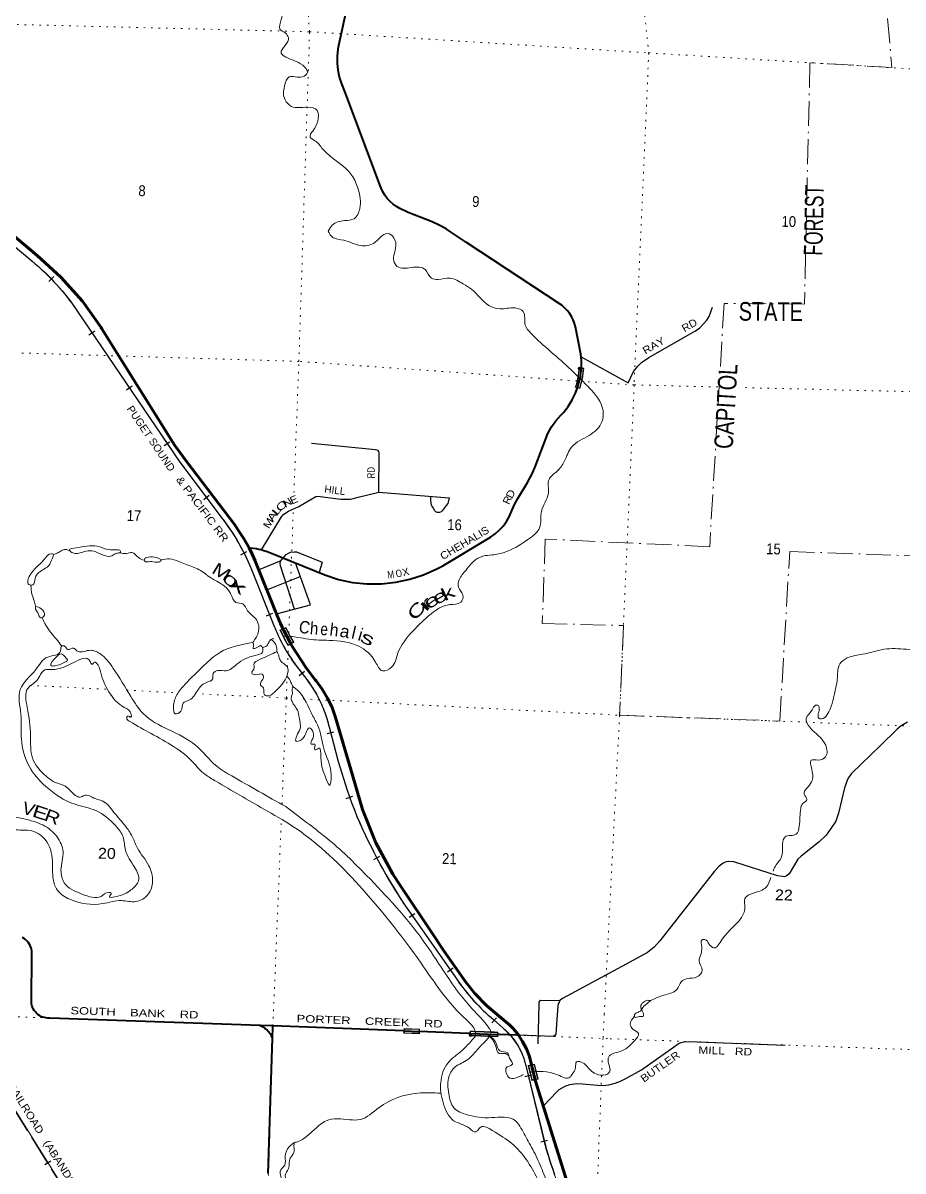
# Model space of a CAD drawing. Header units: feet. Extents: x -757852 to -501257, y -360805 to -170898.
# Drawn here: x -587532 to -573355, y -200353 to -181854 of the extents above; entities that cross this region are included whole.
import ezdxf
from ezdxf.enums import TextEntityAlignment as Align

# ---------------------------------------------------------------- set-up
doc = ezdxf.new("R2010")
doc.units = ezdxf.units.FT
doc.header["$LTSCALE"] = 80
doc.header["$PDMODE"] = 32
doc.header["$PDSIZE"] = 40
for name, pattern in [('DOT_DASHED', [7.7, 5, -1.2, 0.3, -1.2]), ('DOTTED', [1.5, 0.3, -1.2]), ('LONG_DASHED', [7.5, 6, -1.5])]:
    doc.linetypes.add(name, pattern=pattern)
for name, color, linetype, lineweight in [('20', 7, 'Continuous', 70), ('26', 7, 'Continuous', 40), ('27', 7, 'Continuous', 13), ('29', 7, 'Continuous', 25), ('34', 7, 'Continuous', 13), ('39', 7, 'Continuous', 13), ('41', 7, 'Continuous', 13), ('44', 7, 'DOT_DASHED', 13), ('57', 7, 'Continuous', 13), ('61', 7, 'Continuous', 13), ('63', 7, 'Continuous', 25), ('7', 7, 'DOTTED', 13)]:
    doc.layers.add(name, color=color, linetype=linetype, lineweight=lineweight)
doc.layers.add('30', color=7, linetype='Continuous')

msp = doc.modelspace()

# ---------------------------------------------------------------- linework, layer by layer
at = {"layer": '20'}
for points in [[(-584074.58, -190009.86), (-584119.21, -189942.74), (-584890.46, -188925.91), (-585083.1, -188661.93), (-586261.76, -186780.57), (-586273.71, -186761.72), (-586575.7, -186338.49), (-586920.28, -185949.15), (-587303.67, -185597.96), (-594979.17, -179141.58), (-595309.87, -178854.35)], [(-583890.77, -190311.45), (-583904.26, -190284.14), (-583967.06, -190171.54), (-584074.58, -190009.86)], [(-579548.65, -198165.12), (-579555.72, -198154.26), (-579635.79, -198055.17), (-579691.69, -198000.67), (-579855.24, -197862.57), (-580064.16, -197687.76), (-580253.66, -197492.08), (-580399.05, -197309.35), (-580750.12, -196803.9), (-580940.31, -196521.88), (-581452.84, -195759.15), (-581573.09, -195570), (-581846.2, -195062.35), (-582064.75, -194528.94), (-582226.34, -193975.6), (-582499.04, -193042.96), (-582553.49, -192884.15), (-582624.24, -192731.9), (-582710.52, -192587.88), (-582811.38, -192453.68), (-582822.64, -192440.37), (-582972.39, -192242.99), (-583199.17, -191887.56), (-583207.2, -191874.97), (-583226.83, -191837.56), (-583329.69, -191641.45), (-583344.28, -191616.45), (-583355.95, -191591.45), (-583384.44, -191530.45), (-583396.22, -191505.22), (-583406.21, -191480.45), (-583787.51, -190534.66), (-583794.08, -190520.45), (-583839.65, -190414.99), (-583890.77, -190311.45)], [(-578710.13, -200702.97), (-579280.76, -198886.29), (-579374.91, -198508.13), (-579422.7, -198384.07), (-579483.19, -198265.68), (-579548.65, -198165.12)]]:
    msp.add_lwpolyline(points, dxfattribs=at)
at = {"layer": '26'}
for p, q in [((-581394.43, -198094.71), (-581144.61, -198104.23)), ((-580330.37, -198135.3), (-579881.68, -198153.37))]:
    msp.add_line(p, q, dxfattribs=at)
for points in [[(-578536.21, -187415.21), (-578536.27, -187388.47), (-578536.53, -187290.31), (-578545.99, -187192.71), (-578633.9, -186752.3), (-578648.62, -186693.88), (-578669.36, -186637.31), (-578695.91, -186583.23), (-578727.96, -186532.22), (-578765.16, -186484.83), (-578807.12, -186441.6), (-578853.37, -186402.99), (-578879.12, -186384.76), (-580389.72, -185389.38), (-580661.52, -185207.63), (-580714.53, -185172.18), (-580825.26, -185110.13), (-580941.88, -185059.99), (-581328.62, -184906.39), (-581459.69, -184843.23), (-581516.8, -184811.28), (-581570.26, -184773.54), (-581619.48, -184730.42), (-581663.92, -184682.38), (-581703.1, -184629.97), (-581736.58, -184573.75), (-581764.01, -184514.34), (-581772.92, -184490.64), (-582345.11, -182957.95), (-582395.17, -182833.81), (-582430.52, -182725.58), (-582454.37, -182614.25), (-582466.44, -182501.04), (-582466.62, -182387.19), (-582454.89, -182273.94), (-582448.62, -182237.9), (-582239.53, -181269.19)], [(-578597.56, -187734.52), (-578554.31, -187569.54), (-578536.21, -187415.21)], [(-583890.77, -190311.45), (-583818.49, -190317.29), (-583768.12, -190323.19), (-583731.36, -190331.82), (-583696.42, -190339.54), (-583665.57, -190348.62), (-583597.04, -190371.78), (-583384.16, -190453.39), (-582670.59, -190747.07), (-582449.25, -190818.78), (-582221.63, -190866.97), (-581990.22, -190891.1), (-581757.55, -190890.91), (-581526.18, -190866.4), (-581298.64, -190817.84), (-581077.42, -190745.76), (-580864.95, -190650.95), (-580769.48, -190599.24), (-579998.08, -190138.13), (-579925.28, -190085.7), (-579858.36, -190025.95), (-579798.05, -189959.53), (-579745.01, -189887.17), (-579699.82, -189809.67), (-579662.99, -189727.86), (-579652.4, -189699.11), (-579609.53, -189602.04), (-579561.44, -189517.32), (-579406.38, -189259.76), (-579324.75, -189107.66), (-579281.15, -189006.49), (-579074.49, -188470.11), (-579016.09, -188363.43), (-578946.87, -188263.45), (-578867.57, -188171.25), (-578825.76, -188129.67), (-578749.63, -188032.85), (-578684.04, -187928.6), (-578629.71, -187818.07), (-578607.88, -187761.34), (-578597.56, -187734.52)], [(-583712.71, -198006.9), (-587100.17, -197888.03), (-587100.34, -197888.04), (-587129.5, -197888.48), (-587158.54, -197885.87), (-587187.15, -197880.25), (-587215.02, -197871.66), (-587241.83, -197860.2), (-587267.31, -197846.01), (-587291.16, -197829.23), (-587313.12, -197810.05), (-587332.96, -197788.68), (-587350.46, -197765.35), (-587365.42, -197740.32), (-587377.68, -197713.87), (-587387.11, -197686.27), (-587393.61, -197657.85), (-587397.1, -197628.9), (-587387.89, -196852.31), (-587388, -196832.16), (-587390.78, -196802.43), (-587396.65, -196773.14), (-587405.54, -196744.64), (-587417.37, -196717.21), (-587432.01, -196691.18), (-587449.28, -196666.81), (-587469, -196644.39), (-587490.97, -196624.15), (-587514.92, -196606.31), (-587540.61, -196591.08)], [(-583512.04, -198210.7), (-583526.19, -198182.3), (-583529.34, -198175.99), (-583551.34, -198140.84), (-583576.89, -198108.18), (-583605.71, -198078.37), (-583637.49, -198051.74), (-583671.89, -198028.57), (-583683.51, -198022.4), (-583712.71, -198006.9)], [(-581394.43, -198094.71), (-583505.6, -198014.17), (-583712.71, -198006.9)], [(-583512.04, -198210.7), (-583506.42, -198039.17), (-583505.6, -198014.17)], [(-580330.37, -198135.3), (-580359.3, -198134.2), (-581144.61, -198104.23)], [(-583583.54, -200393.88), (-583512.04, -198210.7)], [(-579548.65, -198165.12), (-579576.02, -198164.08), (-579856.91, -198153.36), (-579881.68, -198153.37)]]:
    msp.add_lwpolyline(points, dxfattribs=at)
at = {"layer": '29'}
for p, q in [((-583735.69, -190663.2), (-583374.34, -190514.59)), ((-583604.43, -190988.77), (-583065.21, -190770.42))]:
    msp.add_line(p, q, dxfattribs=at)
for points in [[(-578541.51, -187231.55), (-577785.34, -187653.49), (-577698.65, -187471.35), (-577626.3, -187381.94), (-577566.72, -187322.33), (-577447.56, -187245.7), (-576707.08, -186819.94), (-576634.73, -186768.85), (-576575.76, -186708.68), (-576516.18, -186644.81), (-576477.27, -186581.52), (-576426.06, -186431.71)], [(-581800.79, -189416.43), (-581791.49, -188777.7), (-581797.08, -188758.55), (-581811.39, -188743.15), (-581851.86, -188733.92), (-582881.48, -188627.61)], [(-583689.41, -190341.6), (-583367.49, -189813.41), (-583327.57, -189768.95), (-583256.83, -189719.74), (-583087.76, -189642.9), (-582814.23, -189485.56), (-582786.91, -189479.83), (-582408.95, -189525.32), (-582324.8, -189528.14), (-582260.97, -189524.94), (-582205.64, -189515.36), (-582130.41, -189492.5), (-581800.79, -189416.43)], [(-581800.79, -189416.43), (-580666.13, -189504.67), (-580679.92, -189573.91), (-580688.43, -189597.33), (-580716.57, -189630.35), (-580777.8, -189714.41), (-580796.95, -189729.32), (-580820.36, -189739.96), (-580841.64, -189744.22), (-580861.42, -189740.14), (-580879.94, -189729.32), (-580894.84, -189716.54), (-580928.55, -189658.43), (-580943.78, -189635.65), (-580954.42, -189599.46), (-580960.8, -189531.33), (-580962.19, -189481.65)], [(-583160.5, -191299.54), (-583384.5, -190601.09), (-583389.13, -190561.86), (-583384.5, -190526.58), (-583331.31, -190463.78), (-583290.03, -190417.02), (-583252.57, -190394.59), (-583220.66, -190382.88), (-583156.82, -190374.37), (-583124.19, -190378), (-582712.08, -190541.48), (-582761.17, -190709.79)], [(-583448.92, -191374.52), (-582900.08, -191231.84), (-583143.18, -190552.57)], [(-573285.41, -193120.56), (-573387.29, -193178.45), (-573447.13, -193231.26), (-573716.9, -193495.76), (-574183.72, -193947.14), (-574230.18, -194004.05), (-574251.46, -194042.36), (-574298.33, -194176.12), (-574393.84, -194588.42), (-574438.71, -194712.95), (-574516.81, -194835.33), (-574591.92, -194938.6), (-574703.65, -195046.84), (-574996.22, -195279.22), (-575048.8, -195329.68), (-575189.72, -195566.2), (-575221.78, -195592.17), (-575264.34, -195611.32), (-575294.12, -195609.2), (-575377.61, -195598.76), (-576078.85, -195370.11), (-576162.3, -195366.51), (-576204.86, -195370.77), (-576254.48, -195392.86), (-576315.51, -195438.89), (-576391.55, -195518.88), (-577270.47, -196643.83), (-577362.43, -196746), (-577470.97, -196828.93), (-577812.6, -197021.37), (-578839.04, -197570.51), (-578877.49, -197601.81), (-578896.64, -197633.74), (-578909.41, -197659.29), (-578915.63, -197693.67), (-578933.28, -197906.44), (-578947.34, -198145.4), (-578964.73, -198170.21), (-578990.27, -198185.11), (-579548.65, -198165.12)], [(-578887.91, -197610.3), (-579194.72, -197604.77), (-579209.44, -197614.58), (-579220.08, -197631.62), (-579223.92, -197664.52), (-579239.23, -198304.33)], [(-579149.31, -199304.77), (-578932.81, -199074.97), (-578895.49, -199040.33), (-578847.7, -199011.11), (-578785.99, -198979.18), (-578720.03, -198957.89), (-578685.98, -198951.5), (-578611.82, -198941.26), (-578517.88, -198945.12), (-578275.92, -198971.86), (-578192.31, -198972.79), (-578094.43, -198962.15), (-577990.16, -198938.73), (-577904.18, -198906.66), (-577817.81, -198862.09), (-577566.7, -198722.19), (-576959.23, -198291.62), (-576928.35, -198279.85), (-576883.66, -198271.33), (-576811.75, -198266.32), (-575253.52, -198322.52)]]:
    msp.add_lwpolyline(points, dxfattribs=at)
at = {"layer": '34'}
for p, q in [((-595325.73, -179027.64), (-587387.71, -185689.64)), ((-583850.68, -190657.96), (-583479.28, -191589.58)), ((-583126.81, -192219.59), (-582961.67, -192433.33)), ((-579953.61, -197911.55), (-579798.1, -198051.25)), ((-579428.24, -198673.65), (-579118.23, -199947.05))]:
    msp.add_line(p, q, dxfattribs=at)
at = {"layer": '34', "lineweight": 25}
for p, q in [((-587113.26, -186018.34), (-587033.61, -185941.59)), ((-586468.71, -186878.29), (-586377.2, -186816.16)), ((-585864.28, -187763.9), (-585772.77, -187701.77)), ((-585256.54, -188663.68), (-585165.03, -188601.55)), ((-584621.11, -189530.42), (-584532.88, -189463.72)), ((-584021.8, -190422.29), (-583923.51, -190371.55)), ((-583610.06, -191406.01), (-583507.31, -191365.04)), ((-583083.88, -192366.93), (-582996.35, -192299.3)), ((-582629.32, -193301.85), (-582522.3, -193273.92)), ((-582323.23, -194348.59), (-582219.33, -194310.65)), ((-581881.46, -195332.07), (-581783.15, -195281.37)), ((-581312.08, -196264.27), (-581221.48, -196200.81)), ((-580695.05, -197140.93), (-580604.24, -197077.77)), ((-579976.71, -197966.22), (-579902.8, -197883.94)), ((-579445.89, -198827.33), (-579338.42, -198801.17)), ((-579191.59, -199882.92), (-579084.12, -199856.76))]:
    msp.add_line(p, q, dxfattribs=at)
for points in [[(-595314.6, -179035.54), (-587387, -185688.8), (-587334.49, -185733.11), (-587283.29, -185778.37), (-587232.84, -185824.54), (-587182.6, -185871.57), (-587133.65, -185919.54), (-587085.77, -185968.17), (-587038.09, -186017.66), (-586991.71, -186068.1), (-586946.39, -186119.2), (-586901.53, -186171.45), (-586858.02, -186224.09), (-586815.02, -186277.35), (-586773.01, -186331.82), (-586745.12, -186369.32), (-585006.24, -188930.5), (-584321.79, -189835.79), (-584307.75, -189854.51), (-584268.66, -189907.65), (-584230.32, -189961.93), (-584193.39, -190016.79), (-584157.16, -190071.94), (-584121.68, -190128.23), (-584087.4, -190184.62), (-584054.02, -190241.8), (-584021.9, -190299.9), (-583990.63, -190357.95), (-583960.26, -190416.79), (-583931.14, -190476.56), (-583902.86, -190536.28), (-583875.63, -190596.44), (-583849.66, -190657.54), (-583478.26, -191589.16), (-583476.55, -191593.22), (-583458.43, -191637.67), (-583439.66, -191681.61), (-583419.9, -191725.5), (-583399.26, -191768.72), (-583378.18, -191811.63), (-583356.11, -191854.47), (-583333.53, -191896.6), (-583310.15, -191938.46), (-583285.71, -191979.89), (-583260.99, -192020.76), (-583235.46, -192061.35), (-583208.87, -192101.52), (-583182.01, -192141.13), (-583154.5, -192180.25), (-583125.93, -192218.93), (-582960.79, -192432.66), (-582939.36, -192461.24), (-582918.69, -192490.15), (-582898.52, -192519.43), (-582878.55, -192549.12), (-582859.35, -192579.14), (-582840.76, -192609.36), (-582822.38, -192639.99), (-582804.76, -192670.96), (-582787.76, -192702.14), (-582771.12, -192733.85), (-582755.22, -192765.59), (-582739.65, -192797.6), (-582724.72, -192830.09), (-582710.53, -192862.63), (-582696.82, -192895.53), (-582683.56, -192928.53), (-582670.97, -192962.02), (-582658.93, -192995.43), (-582647.54, -193029.33), (-582636.74, -193063.15), (-582626.41, -193097.34), (-582616.83, -193131.58), (-582607.84, -193166.03), (-582600.03, -193197.84), (-582454.66, -193754.94), (-582307.87, -194216.3), (-582271.68, -194322.95), (-582233.25, -194428.19), (-582192.99, -194532.84), (-582151.3, -194637.67), (-582107.37, -194741.08), (-582061.82, -194843.28), (-582014.84, -194945.67), (-581965.62, -195046.64), (-581914.76, -195146.4), (-581908.92, -195157.55), (-581881.67, -195212.53), (-581818.47, -195335.08), (-581752.23, -195456.47), (-581685.14, -195576.31), (-581615.66, -195695.44), (-581543.14, -195813.42), (-581469.75, -195929.85), (-581394.44, -196044.92), (-581316.08, -196158.83), (-580673.35, -197076.5), (-580544.08, -197262.37), (-580512.64, -197307.77), (-580480.36, -197352.2), (-580447.28, -197396.09)], [(-580447.28, -197396.09), (-580413.51, -197439.89), (-580378.87, -197482.71), (-580343.63, -197524.74), (-580307.69, -197566.66), (-580270.89, -197607.63), (-580233.49, -197647.78), (-580195.12, -197687.68), (-580156.33, -197726.52), (-580117.02, -197765), (-580076.67, -197802.76), (-580035.89, -197839.47), (-579994.33, -197875.65), (-579952.89, -197910.72), (-579797.37, -198050.43), (-579784.2, -198061.84), (-579769.65, -198074.76), (-579755.28, -198087.96), (-579741.29, -198101.46), (-579727.37, -198115.19), (-579713.76, -198129.12), (-579700.42, -198143.32), (-579687.39, -198157.71), (-579674.54, -198172.35), (-579661.87, -198187.16), (-579649.6, -198202.27), (-579637.53, -198217.54), (-579625.74, -198233.09), (-579614.15, -198248.8), (-579602.97, -198264.7), (-579591.99, -198280.77), (-579581.3, -198297), (-579570.9, -198313.53), (-579560.84, -198330.13), (-579550.94, -198346.99), (-579541.48, -198363.94), (-579532.19, -198381.16), (-579523.34, -198398.47), (-579514.69, -198415.92), (-579506.36, -198433.45), (-579498.31, -198451.27), (-579490.71, -198469.18), (-579483.32, -198487.13), (-579476.21, -198505.37), (-579469.46, -198523.57), (-579463, -198541.94), (-579456.96, -198560.52), (-579451.17, -198579.03), (-579445.68, -198597.72), (-579440.6, -198616.61), (-579435.76, -198635.44), (-579431.26, -198654.33), (-579427.17, -198673.4), (-579117.17, -199946.77), (-579110.52, -199970.95), (-579084.81, -200060.5), (-579057.89, -200148.88), (-579029.31, -200237.06), (-578998.58, -200324.8), (-578967.12, -200411.61)]]:
    msp.add_lwpolyline(points, dxfattribs=at)
at = {"layer": '34'}
for points in [[(-586746.02, -186369.96), (-585007.13, -188931.14), (-584322.67, -189836.45)], [(-582840.3, -207088.85), (-583002.41, -206831.92), (-591133.29, -193811.71), (-591307.85, -193548.17), (-594968.57, -188503.64)], [(-582601.1, -193198.11), (-582455.72, -193755.25), (-582308.92, -194216.64)], [(-581316.98, -196159.46), (-580674.25, -197077.13), (-580544.98, -197263)]]:
    msp.add_lwpolyline(points, dxfattribs=at)
for centre, radius, start, end in [((-589901.82, -188703.77), 3925.02, 36.48416, 50.16835), ((-587349.08, -192121.58), 3792.22, 22.70297, 37.05518), ((-580924.97, -190574.13), 2748.75, 201.67999, 216.77119), ((-584586.71, -193666.87), 2040.19, 13.28322, 37.20162), ((-576201.03, -192183.05), 6437.53, 198.41485, 207.52482), ((-574832.58, -191643.9), 7901.75, 206.40604, 214.85225), ((-577939.75, -195481.35), 3156.19, 214.36719, 230.35206), ((-580519.62, -198901.1), 1114.83, 11.77252, 49.66911), ((-573993.21, -198548.89), 5312.32, 195.25955, 205.5332)]:
    msp.add_arc(centre, radius, start, end, dxfattribs=at)
at = {"layer": '39'}
for points in [[(-581069.35, -178925.78), (-581248.38, -178925.32), (-581419.03, -179088.07), (-581478.09, -179205.27), (-581527.72, -179348.82), (-581584.58, -179458.03), (-581612.46, -179616.18), (-581665.87, -179749.59), (-581651.68, -179997.21), (-581759.74, -180147.4), (-581826.16, -180236.27), (-581991.16, -180330.81), (-581998.19, -180457.3), (-582121.17, -180558.88), (-582313, -180514.05), (-582495.08, -180565.96), (-582622.27, -180759.92), (-582800.05, -181053.18), (-582863.83, -181115.98), (-582859.63, -181192.48), (-582839.31, -181351.79), (-582921.7, -181436.25), (-583005.47, -181494.55), (-583043.24, -181646.43), (-583193.95, -181646.82), (-583335.43, -181681.62), (-583370.39, -181799.39), (-583392.15, -181953.67), (-583307.19, -182014.01), (-583256.75, -182089.61), (-583308.01, -182217.05), (-583375.19, -182338.07), (-583298.35, -182402.24), (-583026.25, -182535.45), (-582950.66, -182651.86), (-583030.7, -182722.31), (-583241.7, -182723.26), (-583319.6, -182872.16), (-583310.76, -183091.51), (-583206.82, -183198.56), (-582951.92, -183210.72), (-582790.46, -183264.87), (-582784.54, -183437.91), (-582864.63, -183594.81), (-582907.14, -183692.29), (-582830.16, -183750.44), (-582702.79, -183886.19), (-582232.65, -184309.65), (-582133.45, -184531.17), (-582106.73, -184843.43), (-582199.06, -185008.07), (-582350.49, -185038.6), (-582549.16, -185112.22), (-582613.75, -185209.18)], [(-582613.75, -185209.18), (-582541.8, -185309.42), (-582364.03, -185353.91), (-582092.83, -185440.86), (-581878.92, -185401.78), (-581780.32, -185311.67), (-581656.2, -185246.31), (-581561.24, -185308.9), (-581529.26, -185484.58), (-581552.79, -185713.2), (-581504.07, -185776.7), (-581275.43, -185794.26), (-581049.22, -185829.87), (-580949.97, -185964.94), (-580849.99, -185985.44), (-580648.6, -185966.17), (-580439.8, -186057.64), (-580305.21, -186143.31), (-580026.13, -186405.35), (-579850.61, -186459.84), (-579605.13, -186445.64), (-579473.89, -186503.09), (-579440.9, -186721), (-579351.59, -186851.82), (-578702.59, -187442.43), (-578594.4, -187549.86)], [(-595502.89, -186220.86), (-595374.11, -186439.94), (-595143.89, -186644.52), (-594870.55, -186894.36), (-594655.3, -187221.21), (-594543.62, -187424.94), (-594213.24, -187726.41), (-593885.43, -187714.2), (-593405.81, -187655.38), (-592948.95, -187708.6), (-592414.59, -187882.3), (-591979.78, -187932.98), (-591632.23, -188019.75), (-591427.5, -188282.01), (-591303.77, -188739.34), (-591347.87, -189072.01), (-591502.51, -189406.04), (-591552.81, -189577.72), (-591649.26, -189746.29), (-591749.52, -189822.28), (-591906.4, -189828.56), (-592010.06, -189878.33), (-592101.39, -190085.22), (-592156.63, -190379.42), (-592160.93, -190560.25), (-592069.28, -190677.05), (-592066.66, -190904.29), (-591975.39, -191121.6), (-591570, -191648.04), (-591394.62, -191708.56), (-591142.59, -191672.4), (-590917.05, -191398.39), (-590890.65, -191302.52), (-590643.11, -191033.05), (-590386.49, -190719.58), (-590070.72, -190622.64), (-589548.51, -190715.62), (-589103.56, -190931.4), (-588900.94, -191197.63), (-588913.52, -191557.19), (-588982.77, -191764.61), (-589082.31, -191810.46), (-589160.63, -191808.58), (-589284.62, -191952.35), (-589531.06, -192260.05), (-589654.62, -192639.05), (-589746.06, -193187.7), (-589774.71, -193462.44), (-589723.12, -193658.69), (-589516.34, -194087.87), (-589202.98, -194429.14), (-588966.02, -194519.29), (-588530.25, -194445.34), (-588166.48, -194442.03), (-587912.36, -194570.79), (-587591.06, -194662.96), (-587214, -194776.58), (-586983.45, -194967.09), (-586886.73, -195208.66), (-586919.88, -195503.39), (-586868.49, -195707.68), (-586581.47, -195889.5), (-586274.94, -195927.03), (-586150.86, -195863.68), (-586110.98, -195876.7), (-586138.43, -195932.33), (-586052.03, -195932.4), (-585792.26, -195824.06), (-585670.04, -195670.19), (-585735.3, -195457.52), (-585879.5, -195184.66), (-585920.56, -194968.55), (-586036.88, -194790.85), (-586358.52, -194543.86), (-586693.69, -194443.32), (-587165.02, -194154.53), (-587434.58, -193830.39), (-587556.78, -193393.2), (-587567.29, -192990.87), (-587575.93, -192594.61), (-587325.09, -192270.94), (-587131.44, -192070.54), (-586926.08, -191968.93), (-586906.14, -191891), (-586856.08, -191898.24), (-586807.12, -191951.69), (-586718.09, -191925.68), (-586662.91, -191971.24), (-586469.84, -191963.83), (-586294.22, -192014.3), (-586076.87, -192252.74), (-585794.36, -192707.86), (-585593.93, -192982.08), (-584752.1, -193490.88), (-584410.53, -193828.81), (-584167.16, -193987.46), (-583298.84, -194480.82)], [(-578594.4, -187549.86), (-578412.09, -187730.88), (-578187.76, -188098.15), (-578206.17, -188280.66), (-578410.29, -188498.9), (-578689.96, -188683.16), (-578812.08, -188917.45), (-578930.47, -189079.45), (-579058.14, -189209.06), (-579067.38, -189427.98), (-579178.79, -189718.82), (-579209.3, -189987.48), (-579384.4, -190168.22), (-579947.03, -190422.06), (-580082.01, -190436.91), (-580238.22, -190499.49), (-580394.96, -190668.61), (-580505.17, -190824.78), (-580516.12, -190947.15), (-580446.7, -191069.45), (-580477.64, -191187.32), (-580657.37, -191225.21), (-580958.36, -191376.79), (-581250.23, -191651.22), (-581496.1, -192019.24), (-581593.69, -192236.02), (-581741.72, -192292.77), (-581852.93, -192153.39), (-582124.07, -191895.56), (-582602.06, -191801.62), (-582929.15, -191783.69), (-583103.24, -191753.37), (-583344.3, -191731.1)], [(-570737.19, -188349.9), (-570847.36, -188757.37), (-570881.18, -189080.24), (-571044.71, -189365.8), (-571557.43, -189886.22), (-571827, -190068.71), (-572024.38, -190172.52), (-572114.9, -190260.81), (-572193.75, -190449.9), (-572317.49, -190499.19), (-572471.79, -190565.84), (-572486.28, -190668.02), (-572520.86, -191023.03), (-572600.66, -191167.87), (-572660.86, -191248.85), (-572670.43, -191312.95), (-572550.13, -191408.33), (-572520.68, -191521.62), (-572544.4, -191589.4), (-572556.83, -191689.63), (-572628.51, -191746.2), (-572701.47, -191857.03), (-572852.14, -191939.85), (-573300.34, -191945.14), (-573662.05, -191946.49), (-574005.54, -192026.68), (-574254.08, -192085.03), (-574372.95, -192182.68), (-574415.08, -192432.97), (-574454.1, -192637.1), (-574575.18, -192996.06), (-574667.32, -193068.22), (-574713.17, -193053.05), (-574719.48, -192980.52), (-574703.36, -192894.46), (-574718.42, -192851.88), (-574764.56, -192848.76), (-574816.54, -192921.89), (-574914.27, -193060.27), (-574857.38, -193202.37), (-574601.01, -193490), (-574601.5, -193678.96), (-574723.28, -193730.31), (-574833.87, -193733.68), (-574823.36, -193882.71), (-574828.15, -194083.63), (-574909, -194188.24), (-574947.35, -194279.79), (-574903.17, -194365.3), (-574977.33, -194441.92), (-575003.06, -194509.65), (-575025.92, -194794.58), (-575077.23, -194924.02), (-575253.14, -194970.05), (-575295.98, -195081.6), (-575313.06, -195292.28), (-575423.66, -195464.53), (-575444.62, -195518.68)], [(-586788.02, -190351.35), (-586843.02, -190338.47), (-586917.85, -190358.78), (-586979.05, -190397.52), (-587033.75, -190416.3)], [(-585970.28, -190393.66), (-585959.62, -190367.78), (-586089.67, -190344.54), (-586301.48, -190295.21), (-586671.51, -190308.42), (-586785.02, -190349.92), (-586723.77, -190393.61), (-586544.43, -190371.79), (-586423.55, -190358.62), (-586276.15, -190412.43), (-586122.24, -190446.29), (-586083.7, -190431.13), (-586034.78, -190402.15), (-585970.28, -190393.66)], [(-587035.71, -190414.25), (-587073.67, -190405.29), (-587196.65, -190506.87), (-587421.58, -190754.77), (-587435.16, -190903.21), (-587375.01, -190908.68), (-587336.33, -190803.06), (-587245.09, -190684.63), (-587097.78, -190573.58), (-587076.45, -190521.83), (-587055.27, -190476.1), (-587033.75, -190416.3)], [(-585580.93, -190511.14), (-585670.69, -190469.22), (-585777.21, -190386.24), (-585861.94, -190400.28), (-585970.28, -190393.66)], [(-585299.75, -190502.28), (-585383.28, -190466.09), (-585511.8, -190463), (-585576.92, -190497.62), (-585573.48, -190521.82), (-585485.32, -190531.99), (-585383.09, -190542.49), (-585318.45, -190527.96), (-585299.75, -190502.28)], [(-583830.53, -191834.37), (-583735.76, -191651.69), (-583765.78, -191478.07), (-583912.8, -191323.75), (-583992.6, -191215.28), (-584100.52, -191190.57), (-584187.48, -191045.73), (-584562.33, -190755.25), (-584598.91, -190725.09), (-584802.16, -190616.79), (-585023.1, -190529.04), (-585170.84, -190489.3), (-585299.75, -190502.28)], [(-580240.87, -198176.74), (-580247.54, -198100.97), (-580396.67, -197908.08), (-581118.58, -197004.11), (-582178.18, -195683.89), (-583183.86, -194799.22), (-583651.41, -194520.58), (-584426.36, -194071.69), (-584602.5, -193958.89), (-584655.72, -193915.39), (-584779.07, -193779.73), (-585467, -193304.79), (-585811.92, -193107.51), (-585860.78, -193050.04), (-585848.06, -193022.2), (-585792.21, -193039.63), (-585789.15, -192995.48), (-585900.99, -192882.21), (-586285.05, -192304.02), (-586346.11, -192167.85), (-586379.86, -192150.95), (-586412.9, -192188.35), (-586467.45, -192116.68), (-586601.86, -192107.41), (-586886.26, -192237.27), (-587059.87, -192271.29), (-587182.61, -192278.39), (-587309.22, -192448.23), (-587450.8, -192571.48), (-587464.2, -192880.76), (-587408.8, -193338.46), (-587379.26, -193701.05), (-587159.09, -193989.82), (-587002.84, -194094.1), (-586851.51, -194152.03), (-586684.31, -194302.81), (-586608.58, -194328.76), (-586549.62, -194300.02), (-586370.03, -194352.6), (-586256.34, -194387.5), (-586067.86, -194572.98), (-585868.58, -194810.98), (-585762.2, -194984.43), (-585687.76, -195149.06), (-585503.64, -195432.95), (-585443.45, -195689.72), (-585514.56, -195891.06), (-585712.32, -196010.94), (-585947.03, -195995.24), (-586247.59, -196044.3), (-586778.37, -195973.21), (-586979.75, -195823.62), (-587045.92, -195649.13), (-587057.05, -195357.35), (-587175.38, -195010.72), (-587427.06, -194863.93), (-587673.92, -194851.96), (-588003.64, -194691.23), (-588447.2, -194586.06), (-588699.8, -194646.32), (-588763.06, -194687.02), (-588723.81, -194726.16), (-588682.98, -194783.43), (-588764.12, -194815.66), (-588879.44, -194764.63), (-589279.68, -194612.26), (-589484.13, -194422.37), (-589680.11, -194214.6), (-589803.21, -193815.59), (-589879.8, -193572.49), (-589969.16, -193443.69), (-589905.23, -193121.55), (-589784.77, -192535.4), (-589688.65, -192212.02), (-589251.62, -191748.09), (-589029.33, -191526.26), (-589035.97, -191298.92), (-589172.66, -191048.35), (-589473.49, -190856.15), (-589935.08, -190748.54), (-590205.47, -190796.31), (-590462.47, -190956.99)], [(-587403.13, -190920.25), (-587388.55, -191055.12), (-587350.97, -191164.58), (-587328.98, -191253.57)], [(-587328.98, -191253.57), (-587237.51, -191293.97), (-587187.74, -191397.7), (-587246.98, -191438.49), (-587295.27, -191356.91), (-587328.07, -191299.83), (-587328.98, -191253.57)], [(-587223.77, -191439.75), (-587163.46, -191559.12), (-586993.97, -191782.33), (-586909.43, -191888.7)], [(-583830.53, -191834.37), (-584364.95, -192000.43), (-584612.92, -192203.54), (-584925.77, -192515.67), (-585052.19, -192677.48), (-585107.19, -192877.2), (-585079.6, -192984.41), (-584990.19, -192942.34), (-584952.99, -192814.57), (-584851.28, -192762.73), (-584716.92, -192605.13), (-584585.43, -192483.65), (-584475.36, -192417.95), (-584467.42, -192337.72), (-584391.88, -192287.27), (-584261.44, -192294.43), (-584088.12, -192188.03), (-583789.32, -192044.44), (-583673.52, -191990.94), (-583673.9, -191922.58), (-583693.21, -191889.95), (-583766.23, -191918.34), (-583822.79, -191931.06), (-583817.96, -191896.99), (-583830.53, -191834.37)], [(-583489.95, -191773.2), (-583538.06, -191787.13), (-583594.43, -191876.24), (-583649.56, -191913.11), (-583674.37, -191917.17)], [(-583534.18, -191787.95), (-583452, -191885.7), (-583444.3, -191984.4)], [(-587085.97, -192178.85), (-586893.33, -192028.02), (-586840.4, -192083.57), (-586815.06, -192116.35), (-586878.51, -192165.08), (-587012.24, -192212.12), (-587084.23, -192199.83), (-587085.97, -192178.85)], [(-583444.3, -191984.4), (-583708.43, -192106.7), (-583815.05, -192196.62), (-583806.07, -192241.06), (-583846.38, -192330.56), (-583786.71, -192356.12), (-583674.06, -192350.79), (-583656.8, -192385.39), (-583692.85, -192464.93), (-583704.28, -192522.96), (-583659.19, -192570.29), (-583647.48, -192669.08), (-583597.95, -192698.42), (-583486.06, -192640.8), (-583356.25, -192505.2), (-583276.54, -192364.38), (-583281.12, -192219.52), (-583326.45, -192182.24), (-583381.48, -192130.66), (-583408.01, -192063.68), (-583424.84, -192011), (-583444.3, -191984.4)], [(-583280.99, -192378.56), (-583230.3, -192447.92), (-583216.96, -192478.4), (-583178.48, -192549.69)], [(-583178.48, -192549.69), (-583117.37, -192599.41), (-582860.2, -193021.76), (-582766.35, -193215.01), (-582672.79, -193589.19), (-582569.14, -194046.04), (-582589.42, -194138.03), (-582645.31, -194038.18), (-582731.41, -193688.3), (-582767.98, -193536.64), (-582790.55, -193556.2), (-582830.91, -193563.27), (-582830.81, -193474.81), (-582862.99, -193476.05), (-582889.04, -193473.41), (-582864.8, -193383.53), (-582869.82, -193256.75), (-582914.95, -193211.43), (-582977.35, -193300.4), (-583058.3, -193409.02), (-583133.03, -193425.32), (-583122.99, -193341.12), (-583068.1, -193229.86), (-583083.82, -193046.53), (-583111.12, -192927.26), (-583198.23, -192788.46), (-583208.46, -192711.81), (-583191.15, -192659.96), (-583195.45, -192587.48), (-583178.48, -192549.69)], [(-583298.84, -194480.82), (-582915.96, -194771.49), (-582635.82, -194989.33), (-581997.1, -195589.74), (-581083.81, -196641.06), (-580755.87, -197129.45), (-580362.72, -197663.63), (-580091.54, -197960.68), (-580012.12, -198068.45), (-579996.36, -198105.9), (-580016.46, -198186.78)], [(-575484.26, -195625.26), (-575559.79, -195780.91), (-575766.97, -195874.43), (-575903.67, -195961.61), (-575903.2, -196110.39), (-575969.67, -196285.7), (-576266.93, -196618.31), (-576402.82, -196755.77), (-576475.79, -196697.72), (-576546.31, -196621.63), (-576592.69, -196628.56), (-576597.33, -196739.02), (-576621, -196889.23), (-576640.65, -196955.1), (-576590.26, -197117.15), (-576675.23, -197225.68), (-576830.58, -197252.09), (-576928.22, -197302.01), (-576995.4, -197423.03), (-577182.35, -197511.01), (-577370.93, -197582.87), (-577421.71, -197605.77)], [(-577421.71, -197605.77), (-577479.47, -197603.55), (-577540.96, -197635.06), (-577580.83, -197706.48), (-577574.19, -197764.94), (-577629.18, -197795.78), (-577680.29, -197832.75), (-577677.23, -197873.03), (-577600.59, -197860.81), (-577542.35, -197862.21), (-577544.69, -197791.79), (-577561.81, -197751.17), (-577509.93, -197682.05), (-577464.79, -197642.93), (-577421.71, -197605.77)], [(-577684.82, -197865.4), (-577750.2, -197983.86), (-577700.09, -198073.52), (-577615.23, -198137.89), (-577682.31, -198254.89), (-577919.52, -198428.11), (-578096.29, -198510.3), (-578095.19, -198632.96), (-578082.05, -198755.91), (-578149.47, -198802.54), (-578297.78, -198786.91), (-578394.7, -198722.25), (-578538.38, -198596.16), (-578614.69, -198594.32), (-578630.85, -198682.39), (-578694.11, -198807.52), (-578721.03, -198841.05), (-578919.02, -198802.11), (-579367.91, -198760.21)], [(-578527.63, -201939.74), (-578762.9, -201441.52), (-579051.63, -200909.85), (-579244.26, -200477), (-579656.68, -199908.17), (-579971.19, -199699.56), (-580156.75, -199644.83), (-580195.91, -199686.1), (-580232.92, -199721.4), (-580340.07, -199664.54), (-580594.34, -199541.81), (-580764.16, -199248.23), (-580802.64, -198923.62), (-580684.63, -198608.82), (-580456.84, -198409.24), (-580318.79, -198265.8), (-580240.87, -198176.74)], [(-580016.46, -198186.78), (-580037.35, -198212.63), (-580097.99, -198275.14), (-580252.67, -198442.3), (-580367.96, -198558.14), (-580569.68, -198675.92), (-580665.56, -198820.37), (-580672.4, -199107.7), (-580589.36, -199332.85), (-580379.08, -199446.48), (-579982.32, -199492.22), (-579599.72, -199541.63), (-579510.12, -199660.4), (-579375.25, -199902.88), (-579231.29, -200185.8), (-579111.62, -200476.17), (-578989.09, -200730.42), (-578757.83, -201144.1), (-578504.02, -201746.02), (-578255.15, -202310.18), (-578215.86, -202516.19), (-578259.56, -202663.91), (-578339.94, -202748.42), (-578455.74, -202717.49), (-578565.09, -202753.06), (-578817.17, -202791.22), (-579056.57, -202719.11), (-579274.92, -202522.86), (-579368.01, -202297.46), (-579467.06, -201647.73), (-579487.85, -201339.63), (-579512.8, -201206.34), (-579629.27, -201119.1), (-579780.32, -201218), (-580012.79, -201445.61), (-580194.69, -201742.79), (-580225.48, -201939.07), (-580166.97, -202266.17), (-580061.03, -202711.01), (-580041.62, -202824.06), (-580089.91, -202826.92), (-580135.14, -202785.62), (-580202.32, -202822.2), (-580227.15, -203020.64), (-580142.72, -203525.27), (-579981.8, -203939.27), (-579788.78, -204102.74), (-579732.45, -204100.08), (-579741.2, -204045.59), (-579756.5, -204013.05), (-579698.27, -204014.45), (-579665.47, -204071.53), (-579584.47, -204129.78), (-579573.24, -204164.22), (-579645.2, -204148.42), (-579600.59, -204215.84), (-579427.27, -204278.31), (-578769.16, -204318.28), (-578750.28, -204284.56), (-578722.97, -204234.95), (-578452.83, -204197.23), (-578383.93, -204257.19), (-578285.48, -204257.55), (-578191.15, -204261.83), (-578140.08, -204226.87), (-578060.71, -204268.99), (-577980.67, -204282.98), (-577928.8, -204382.74), (-577980.49, -204528.26), (-577935.16, -204565.53), (-577885.6, -204630.28), (-577880.09, -204674.32), (-577876.93, -204735.81), (-577924.14, -204716.53), (-577940.66, -204712.16), (-577990.68, -204702.92), (-578023.86, -204830.78), (-578001.88, -205088.65), (-577892.26, -205547.65), (-577921.1, -205830.43), (-577855.41, -206025.01), (-577704.47, -206183.44), (-577732.63, -206353.65), (-577748.75, -206439.71), (-577792.02, -206569.35), (-577851.84, -206634.25), (-577887.18, -206768.1), (-577942.41, -206808.99), (-577934.13, -206714.7), (-577952.78, -206653.93), (-578080.53, -206534.26), (-578091.33, -206397.29), (-578053.51, -206243.4), (-578113.37, -206225.87), (-578143.73, -206150.75), (-578225.25, -206030.18), (-578372.31, -205877.87)], [(-580013.82, -198176.18), (-579911.7, -198356.23), (-579863.28, -198459.72), (-579778.95, -198456.47), (-579707.36, -198493.63)], [(-579470.57, -198795.76), (-579548.78, -198837.2), (-579689.83, -198853.91), (-579746.15, -198772.14), (-579742.03, -198683.78), (-579685.09, -198655), (-579644.3, -198629.84), (-579684.65, -198552.48), (-579728.35, -198446.88), (-579849.39, -198418.54), (-579908.99, -198291.21), (-580013.82, -198176.18)], [(-580800.78, -199098.57), (-581172.48, -199097.67), (-581792.82, -199328), (-582100.89, -199523.64), (-582267.71, -199525.65), (-582649.88, -199542.59), (-582829.95, -199678.98), (-582977.65, -199806.1), (-583089.78, -199873.77), (-583162.6, -199894.13)], [(-583160.54, -199892.17), (-583242.55, -199960.56), (-583306.57, -200117.84), (-583315.9, -200256.34), (-583377.97, -200331.24), (-583375.01, -200459.97), (-583305.68, -200586.29), (-583286.22, -200528.46), (-583308.02, -200431.43), (-583254.89, -200310.07), (-583226.82, -200143.89), (-583168.44, -200054.82), (-583166.19, -199960.39), (-583162.6, -199894.13)]]:
    msp.add_spline(points, degree=3, dxfattribs=at)
at = {"layer": '44'}
msp.add_lwpolyline([(-571124.09, -179970.77), (-573783.05, -179944.01), (-573532.66, -182571), (-574855.09, -182495.38), (-574943.04, -186382.9), (-576237.42, -186374.59), (-576469.36, -190292.71), (-579117.74, -190169.8), (-579165.58, -191528.97), (-577855.99, -191563.26), (-577920.97, -193007.99), (-575340.48, -193101.73), (-575180.81, -190369.18), (-572596.08, -190462.51)], dxfattribs=at)
at = {"layer": '57'}
for p, q in [((-583391.66, -191638.65), (-583295.48, -191593.73)), ((-583380.86, -191642.43), (-583299.32, -191604.35)), ((-583169.7, -191833.94), (-583260.59, -191886.98))]:
    msp.add_line(p, q, dxfattribs=at)
for points in [[(-583391.66, -191638.65), (-583360.92, -191700.77), (-583309.03, -191802.72), (-583276.13, -191859.84), (-583260.59, -191886.98)], [(-583257.65, -191876.01), (-583269.19, -191855.86), (-583301.99, -191798.91), (-583353.77, -191697.18), (-583380.86, -191642.43)], [(-583299.32, -191604.35), (-583275.07, -191655.8), (-583223.05, -191756.17), (-583180.6, -191831.04), (-583257.65, -191876.01)], [(-583295.48, -191593.73), (-583267.9, -191652.25), (-583216.02, -191752.36), (-583171.09, -191831.59), (-583169.7, -191833.94)]]:
    msp.add_lwpolyline(points, dxfattribs=at)
for points in [[(-579394, -198652.03), (-579291.75, -198628.14), (-579234.87, -198871.58), (-579337.11, -198895.48)], [(-579384.38, -198658), (-579297.72, -198637.75), (-579244.48, -198865.61), (-579331.13, -198885.87)]]:
    msp.add_lwpolyline(points, close=True, dxfattribs=at)
at = {"layer": '61'}
for p, q in [((-578573.93, -187412.63), (-578499.1, -187417.74)), ((-578567.69, -187421.07), (-578507.52, -187425.18)), ((-578563.03, -187745.54), (-578634.48, -187722.74)), ((-578567.11, -187735.83), (-578624.92, -187717.38)), ((-581392.88, -198056.53), (-581143.09, -198066.68)), ((-581143.09, -198066.68), (-581146.13, -198141.62)), ((-580331.73, -198172.67), (-580329.01, -198097.72)), ((-580323.43, -198164.72), (-580321.32, -198106.44)), ((-579888.55, -198122.13), (-579890.67, -198180.4)), ((-579880.28, -198114.66), (-579883, -198189.61))]:
    msp.add_line(p, q, dxfattribs=at)
msp.add_lwpolyline([(-581146.13, -198141.62), (-581395.93, -198131.47), (-581392.88, -198056.53)], dxfattribs=at)
msp.add_lwpolyline([(-581385.21, -198064.84), (-581151.4, -198074.35), (-581153.8, -198133.29), (-581387.61, -198123.79)], close=True, dxfattribs=at)
for centre, radius, start, end in [((-579835.31, -187329.93), 1262.89, 341.97328, 356.24202), ((-579835.31, -187329.93), 1270.89, 342.24991, 355.88747), ((-579834.12, -187331.72), 1329.89, 342.31012, 355.97008), ((-579834.12, -187331.72), 1337.89, 341.97329, 356.24202), ((-588317.66, -424710.34), 226752.93, 87.86768, 87.98107), ((-588317.66, -424710.34), 226744.93, 87.86957, 87.979), ((-588317.32, -424709.66), 226677.93, 87.86768, 87.98107), ((-588317.32, -424709.66), 226685.93, 87.86964, 87.97909)]:
    msp.add_arc(centre, radius, start, end, dxfattribs=at)
for p in [(-578567.69, -187421.07), (-580323.43, -198164.72)]:
    msp.add_point(p, dxfattribs=at)
at = {"layer": '63'}
msp.add_line((-587084.71, -200193.81), (-587178.53, -200252.4), dxfattribs=at)
at = {"layer": '63', "linetype": 'LONG_DASHED'}
msp.add_lwpolyline([(-583003.34, -206832.5), (-591134.22, -193812.31), (-591308.75, -193548.8), (-594969.48, -188504.27), (-594982.34, -188484.7), (-595038.95, -188400.48), (-595097.23, -188317.04), (-595157.64, -188234.73), (-595218.51, -188153.64), (-595281.07, -188073.31), (-595345.74, -187994.12), (-595410.88, -187916.14), (-595477.3, -187839.36), (-595542.85, -187767.02)], dxfattribs=at)
at = {"layer": '7'}
for p, q in [((-576272.71, -187720.6), (-576338.86, -187718.98)), ((-583250.28, -191681.81), (-583174.76, -189649.59)), ((-583270.77, -192233.23), (-583257.96, -191888.45)), ((-587419.6, -192528.59), (-586100.15, -192593.57)), ((-585859.38, -192605.43), (-585032.67, -192646.13)), ((-580333.66, -198134.75), (-581137.06, -198104.21))]:
    msp.add_line(p, q, dxfattribs=at)
for points in [[(-583166.22, -189419.67), (-583087.7, -187306.7), (-582914.92, -181995.31), (-583337.1, -176860.59), (-583293.92, -175838.75)], [(-578013.85, -175973.4), (-578018.71, -176956.47), (-577451.67, -182335.92), (-577687.66, -187686), (-577920.97, -193007.99), (-578167.56, -197821.54)], [(-595391.38, -181972.66), (-593427.48, -181987.49), (-588226.42, -181863.42), (-582914.92, -181995.31), (-577451.67, -182335.92), (-572247.05, -182652.21), (-566998.42, -182639.86), (-564061.17, -182753.84)], [(-578609.11, -187621.28), (-583087.7, -187306.7), (-588398.53, -187146.67), (-593568.6, -187319.75), (-594613.87, -187295.9)], [(-576338.86, -187718.98), (-577687.66, -187686), (-578527.77, -187626.99)], [(-564187.07, -187837.52), (-567079.82, -187826.78), (-572394.19, -187815.45), (-575960.86, -187728.22)], [(-583359.19, -194438.6), (-583289.31, -192731.98), (-583276.32, -192382.49)], [(-584765.13, -192659.31), (-583289.31, -192731.98), (-583211.65, -192735.97)], [(-583019.84, -192745.84), (-577920.97, -193007.99), (-572811.82, -193199.34), (-567599.06, -193258.5), (-564320.32, -193218.27)], [(-583595.62, -201144.83), (-583505.6, -198014.17), (-583369.36, -194686.91)], [(-581394.97, -198094.4), (-583505.6, -198014.17), (-588280.1, -197844.59)], [(-578167.56, -197821.54), (-578187.7, -198214.58), (-578339.28, -202118.04)], [(-564453.5, -198595.75), (-567674.06, -198598.37), (-572893.75, -198408.37), (-578113.49, -198219.16), (-579880.56, -198151.98)]]:
    msp.add_lwpolyline(points, dxfattribs=at)

# ---------------------------------------------------------------- texts
at = {"layer": '27'}
for s, rotation, width, p in [('D', 62.797, 1.15, (-579623.91, -189469.51)), ('R', 65.512, 1.1, (-579675.31, -189566.25)), ('M', 7.633, 0.8, (-581599.11, -190800.17)), ('O', 10.885, 0.8, (-581465.8, -190781.38))]:
    msp.add_text(s, height=120, rotation=rotation, dxfattribs=dict(at, width=width)).set_placement(p, align=Align.CENTER)
for s, rotation, width, p in [('CHEHALIS', 30.869, 1.1, (-580766.97, -190510.36)), ('SOUTH    BANK    RD', 357.99, 1.3, (-586769.71, -197824.58)), ('PORTER    CREEK    RD', 357.815, 1.3, (-583125.83, -197953.6))]:
    msp.add_text(s, height=120, rotation=rotation, dxfattribs=dict(at, width=width)).set_placement(p)
msp.add_text('X', height=120, rotation=14.09, dxfattribs=at).set_placement((-581352.82, -190756.96), align=Align.CENTER)
at = {"layer": '30'}
for s, rotation, width, p in [('RD', 29.898, 1.1, (-576766.45, -186775.44)), ('RAY', 29.898, 1.15, (-577342.73, -187103.4)), ('RD', 89.166, 0.8, (-581866.22, -189101.58)), ('O', 41.824, 1.5, (-583325.54, -189676.7)), ('N', 31.441, 1.25, (-583243.38, -189633.56)), ('E', 22.908, 1.15, (-583146.13, -189590.48)), ('A', 58.639, 1.4, (-583464.5, -189838.07)), ('L', 51.08, 1.85, (-583396.04, -189742.33)), ('M', 58.639, 1.2, (-583528.67, -189943.36)), ('BUTLER', 35.329, 1.15, (-577232.96, -198719.95)), ('MILL   RD', 357.934, 1.2, (-576220.77, -198477.22))]:
    msp.add_text(s, height=120, rotation=rotation, dxfattribs=dict(at, width=width)).set_placement(p, align=Align.CENTER)
msp.add_text('HILL', height=120, rotation=353.137, dxfattribs=at).set_placement((-582513.88, -189442.18), align=Align.CENTER)
at = {"layer": '34'}
for s, rotation, width, p in [('PUGET SOUND', 304.174, 1.05, (-585865.52, -188071.45)), ('& PACIFIC RR', 307.091, 1.2, (-585073.24, -189214.53))]:
    msp.add_text(s, height=120, rotation=rotation, dxfattribs=dict(at, width=width)).set_placement(p)
at = {"layer": '41'}
for s, rotation, width, p in [('M', 328.719, 1.3, (-584384.01, -190781.36)), ('o', 321.938, 1.75, (-584244.25, -190901.69)), ('x', 322.257, 2.1, (-584124.97, -190997.67)), ('e', 35.21, 1.65, (-580895.5, -191246.08)), ('e', 30.714, 1.5, (-580770.55, -191182.68)), ('k', 26.07, 1.55, (-580644.25, -191129.35)), ('C', 52.009, 1.55, (-581114.66, -191382.2)), ('r', 43.186, 2.2, (-580978.37, -191288.11)), ('C', 349.746, 0.9, (-583014.07, -191687.9)), ('h', 355.865, 0.9, (-582847.54, -191708.53)), ('e', 357.141, 0.8, (-582684.26, -191718.98)), ('h', 353.365, 0.95, (-582529.87, -191732.37)), ('a', 349.144, 1.05, (-582364.78, -191754)), ('s', 334.619, 1.6, (-582020.84, -191858.83)), ('V', 343.471, 1.1, (-587469.06, -194615.34)), ('E', 341.926, 1.35, (-587282.82, -194672.38)), ('R', 338.869, 1.25, (-587092.6, -194739.67))]:
    msp.add_text(s, height=200, rotation=rotation, dxfattribs=dict(at, width=width)).set_placement(p, align=Align.CENTER)
for s, rotation, p in [('l', 347.302, (-582223.84, -191774.2)), ('i', 342.809, (-582122.51, -191804.81))]:
    msp.add_text(s, height=200, rotation=rotation, dxfattribs=at).set_placement(p, align=Align.CENTER)
at = {"layer": '44'}
for s, rotation, width, p in [('FOREST', 88.704, 0.7, (-574642.15, -185035.24)), ('STATE', 359.632, 0.8, (-575486.12, -186653.59)), ('CAPITOL', 86.612, 0.8, (-576059.89, -188039.31))]:
    msp.add_text(s, height=300, rotation=rotation, dxfattribs=dict(at, width=width)).set_placement(p, align=Align.CENTER)
at = {"layer": '63', "width": 1.15}
msp.add_text('UNION   PACIFIC   RAILROAD   (ABANDONED)', height=120, rotation=301.984, dxfattribs=at).set_placement((-588653.05, -197585.64))
at = {"layer": '7'}
for s, width, p in [('8', 0.9, (-585674.72, -184642.56)), ('9', 0.9, (-580297.71, -184816.62)), ('10', 0.9, (-575313.92, -185137.55)), ('17', 0.9, (-585862.61, -189877.28)), ('16', 0.9, (-580698.81, -190023.64)), ('15', 0.9, (-575561.2, -190413.22)), ('20', 1.1, (-586325.01, -195318.35)), ('21', 0.9, (-580783.07, -195403.85)), ('22', 1.1, (-575419.19, -195988.55))]:
    msp.add_text(s, height=175, rotation=358.621, dxfattribs=dict(at, width=width)).set_placement(p)

doc.saveas('drawing.dxf')
